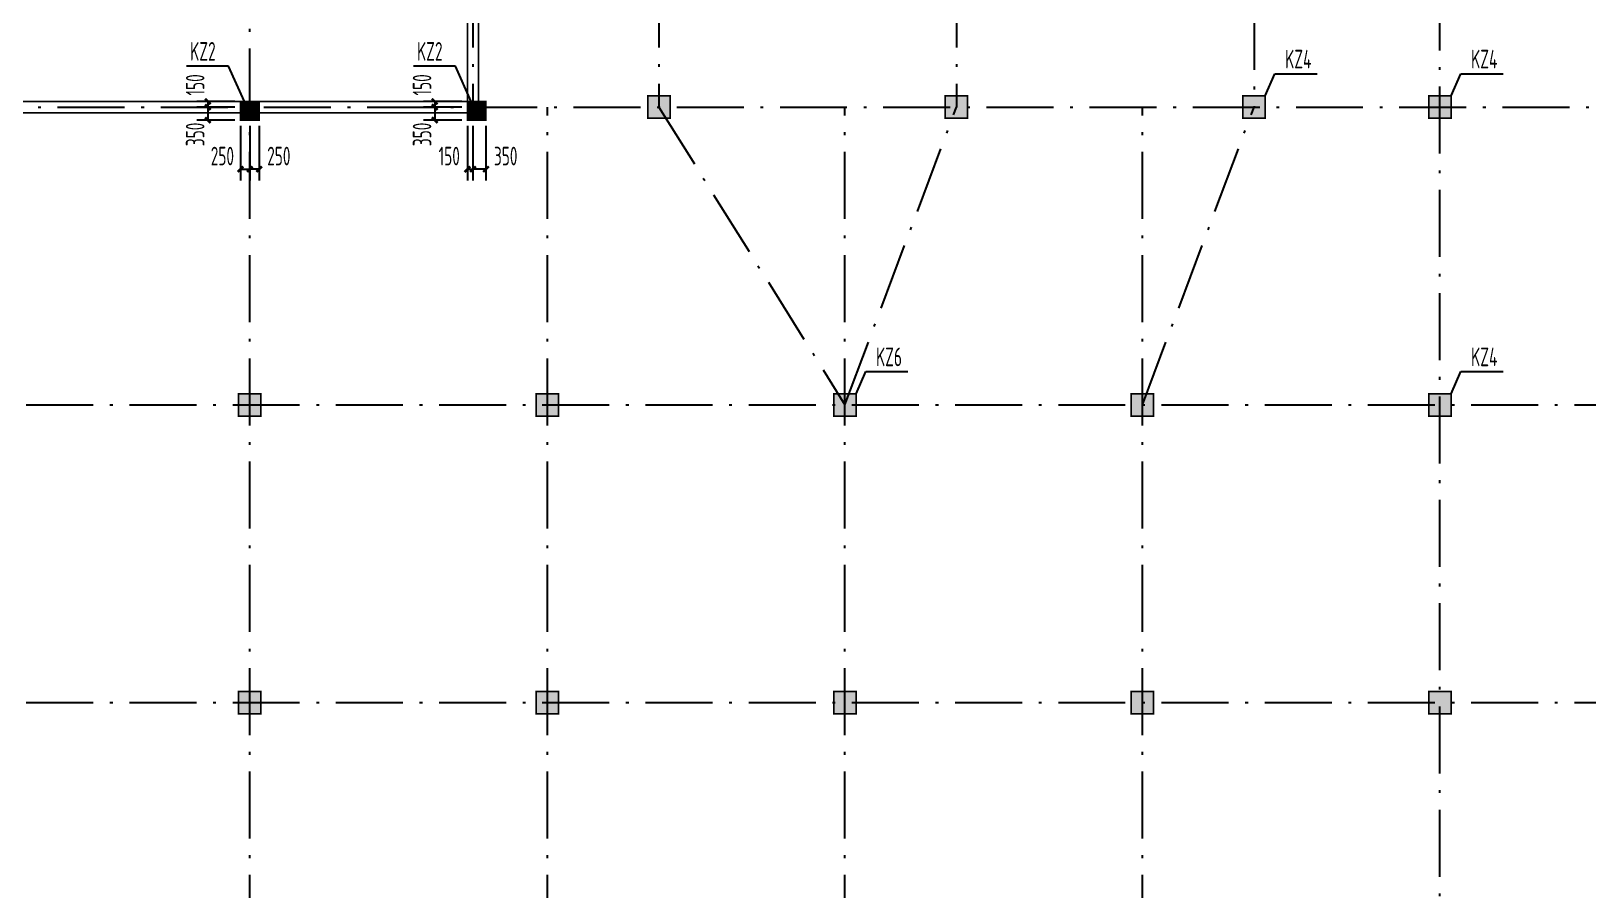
# Model space of a CAD drawing. Extents: x 2468086 to 6957054, y -3413633 to -667223.
# Drawn here: x 5003891 to 5045747, y -1177297 to -1154227 of the extents above; entities that cross this region are included whole.
import ezdxf

# ---------------------------------------------------------------- set-up
doc = ezdxf.new("R2010")
doc.units = 0
doc.header["$LTSCALE"] = 100
doc.header["$MEASUREMENT"] = 0
doc.linetypes.add('2', pattern=[18.5, 12, -3, 0.5, -3])
doc.layers.get('DEFPOINTS').update_dxf_attribs({"linetype": 'CONTINUOUS'})
for name, color, linetype in [('墙__实线', 3, 'CONTINUOUS'), ('柱', 2, 'CONTINUOUS'), ('柱填充', 43, 'CONTINUOUS'), ('柱编号', 211, 'CONTINUOUS'), ('轴线__尺寸数字', 7, 'CONTINUOUS'), ('轴线__点划线', 252, '2'), ('通风井定位', 145, 'CONTINUOUS')]:
    doc.layers.add(name, color=color, linetype=linetype)
doc.styles.add('GB', font='gbxwxt.shx', dxfattribs={"width": 0.7, "height": 500, "bigfont": 'gbhzfs.shx'})
doc.dimstyles.new('LYSDIM1', dxfattribs={"dimtxt": 375, "dimasz": 1.5, "dimexe": 300, "dimexo": 150, "dimgap": 90, "dimtad": 1, "dimdec": 0, "dimzin": 0, "dimdsep": 46, "dimtxsty": 'GB', "dimblk1": 'JT', "dimblk2": 'JT', "dimsah": 1, "dimcen": 0, "dimclrt": 7, "dimadec": 0, "dimazin": 0, "dimtfac": 1, "dimtdec": 0, "dimtix": 1, "dimtmove": 2, "dimatfit": 3, "dimldrblk": 'JT', "dimfxl": 1, "dimtolj": 1, "dimtzin": 0, "dimarcsym": 0})

# ---------------------------------------------------------------- blocks, each defined once
blk = doc.blocks.new('JT')
at = {"layer": '轴线__尺寸数字', "const_width": 45}
blk.add_lwpolyline([(-50, -50), (50, 50)], dxfattribs=at)
blk.add_lwpolyline([(-50, -50), (50, 50)], dxfattribs=at)
blk = doc.blocks.new('*D3491')
at = {"layer": 'DEFPOINTS', "color": 0, "transparency": 16777216}
for p in [(5008642, -1156268), (5009521, -1156118), (5009521, -1156268)]:
    blk.add_point(p, dxfattribs=at)
at = {"layer": '通风井定位', "color": 0, "lineweight": -2, "transparency": 16777216}
for p, q in [((5009371, -1156118), (5008342, -1156118)), ((5009371, -1156268), (5008342, -1156268)), ((5008642, -1156116), (5008642, -1156115)), ((5008642, -1156118), (5008642, -1156268)), ((5008642, -1156269), (5008642, -1156271))]:
    blk.add_line(p, q, dxfattribs=at)
at = {"layer": '通风井定位', "color": 0, "lineweight": -2, "transparency": 16777216, "xscale": 1.5, "yscale": 1.5, "zscale": 1.5}
for p, rotation in [((5008642, -1156118), 270), ((5008642, -1156268), 90)]:
    blk.add_blockref('JT', p, dxfattribs=dict(at, rotation=rotation))
at = {"layer": '通风井定位', "color": 7, "transparency": 16777216, "insert": (5008302, -1155671), "char_height": 500, "attachment_point": 5, "rotation": 90, "style": 'GB'}
blk.add_mtext('\\A1;150', dxfattribs=at)
blk = doc.blocks.new('*D3492')
at = {"layer": 'DEFPOINTS', "color": 0, "transparency": 16777216}
for p in [(5009521, -1156268), (5008642, -1156618), (5009521, -1156618)]:
    blk.add_point(p, dxfattribs=at)
at = {"layer": '通风井定位', "color": 0, "lineweight": -2, "transparency": 16777216}
for p, q in [((5009371, -1156268), (5008342, -1156268)), ((5008642, -1156269), (5008642, -1156616)), ((5009371, -1156618), (5008342, -1156618))]:
    blk.add_line(p, q, dxfattribs=at)
at = {"layer": '通风井定位', "color": 0, "lineweight": -2, "transparency": 16777216, "xscale": 1.5, "yscale": 1.5, "zscale": 1.5}
for p, rotation in [((5008642, -1156268), 90), ((5008642, -1156618), 270)]:
    blk.add_blockref('JT', p, dxfattribs=dict(at, rotation=rotation))
at = {"layer": '通风井定位', "color": 7, "transparency": 16777216, "insert": (5008302, -1157001), "char_height": 500, "attachment_point": 5, "rotation": 90, "style": 'GB'}
blk.add_mtext('\\A1;350', dxfattribs=at)
blk = doc.blocks.new('*D3493')
at = {"layer": 'DEFPOINTS', "color": 0, "transparency": 16777216}
for p in [(5009521, -1156618), (5009771, -1156618), (5009771, -1157936)]:
    blk.add_point(p, dxfattribs=at)
at = {"layer": '通风井定位', "color": 0, "lineweight": -2, "transparency": 16777216}
for p, q in [((5009521, -1156768), (5009521, -1158236)), ((5009771, -1156768), (5009771, -1158236)), ((5009522, -1157936), (5009769, -1157936))]:
    blk.add_line(p, q, dxfattribs=at)
at = {"layer": '通风井定位', "color": 0, "lineweight": -2, "transparency": 16777216, "xscale": 1.5, "yscale": 1.5, "zscale": 1.5, "rotation": 180}
blk.add_blockref('JT', (5009521, -1157936), dxfattribs=at)
at = {"layer": '通风井定位', "color": 0, "lineweight": -2, "transparency": 16777216, "xscale": 1.5, "yscale": 1.5, "zscale": 1.5}
blk.add_blockref('JT', (5009771, -1157936), dxfattribs=at)
at = {"layer": '通风井定位', "color": 7, "transparency": 16777216, "insert": (5009033, -1157583), "char_height": 500, "attachment_point": 5, "style": 'GB'}
blk.add_mtext('\\A1;250', dxfattribs=at)
blk = doc.blocks.new('*D3494')
at = {"layer": 'DEFPOINTS', "color": 0, "transparency": 16777216}
for p in [(5009771, -1156618), (5010021, -1156618), (5009771, -1157936)]:
    blk.add_point(p, dxfattribs=at)
at = {"layer": '通风井定位', "color": 0, "lineweight": -2, "transparency": 16777216}
for p, q in [((5009771, -1156768), (5009771, -1158236)), ((5010021, -1156768), (5010021, -1158236)), ((5010019, -1157936), (5009772, -1157936))]:
    blk.add_line(p, q, dxfattribs=at)
at = {"layer": '通风井定位', "color": 0, "lineweight": -2, "transparency": 16777216, "xscale": 1.5, "yscale": 1.5, "zscale": 1.5, "rotation": 180}
blk.add_blockref('JT', (5009771, -1157936), dxfattribs=at)
at = {"layer": '通风井定位', "color": 0, "lineweight": -2, "transparency": 16777216, "xscale": 1.5, "yscale": 1.5, "zscale": 1.5}
blk.add_blockref('JT', (5010021, -1157936), dxfattribs=at)
at = {"layer": '通风井定位', "color": 7, "transparency": 16777216, "insert": (5010551, -1157583), "char_height": 500, "attachment_point": 5, "style": 'GB'}
blk.add_mtext('\\A1;250', dxfattribs=at)
blk = doc.blocks.new('*D3503')
at = {"layer": 'DEFPOINTS', "color": 0, "transparency": 16777216}
for p in [(5014742, -1156268), (5015621, -1156118), (5015621, -1156268)]:
    blk.add_point(p, dxfattribs=at)
at = {"layer": '通风井定位', "color": 0, "lineweight": -2, "transparency": 16777216}
for p, q in [((5015471, -1156118), (5014442, -1156118)), ((5015471, -1156268), (5014442, -1156268)), ((5014742, -1156116), (5014742, -1156115)), ((5014742, -1156118), (5014742, -1156268)), ((5014742, -1156269), (5014742, -1156271))]:
    blk.add_line(p, q, dxfattribs=at)
at = {"layer": '通风井定位', "color": 0, "lineweight": -2, "transparency": 16777216, "xscale": 1.5, "yscale": 1.5, "zscale": 1.5}
for p, rotation in [((5014742, -1156118), 270), ((5014742, -1156268), 90)]:
    blk.add_blockref('JT', p, dxfattribs=dict(at, rotation=rotation))
at = {"layer": '通风井定位', "color": 7, "transparency": 16777216, "insert": (5014402, -1155671), "char_height": 500, "attachment_point": 5, "rotation": 90, "style": 'GB'}
blk.add_mtext('\\A1;150', dxfattribs=at)
blk = doc.blocks.new('*D3504')
at = {"layer": 'DEFPOINTS', "color": 0, "transparency": 16777216}
for p in [(5015621, -1156268), (5014742, -1156618), (5015621, -1156618)]:
    blk.add_point(p, dxfattribs=at)
at = {"layer": '通风井定位', "color": 0, "lineweight": -2, "transparency": 16777216}
for p, q in [((5015471, -1156268), (5014442, -1156268)), ((5014742, -1156269), (5014742, -1156616)), ((5015471, -1156618), (5014442, -1156618))]:
    blk.add_line(p, q, dxfattribs=at)
at = {"layer": '通风井定位', "color": 0, "lineweight": -2, "transparency": 16777216, "xscale": 1.5, "yscale": 1.5, "zscale": 1.5}
for p, rotation in [((5014742, -1156268), 90), ((5014742, -1156618), 270)]:
    blk.add_blockref('JT', p, dxfattribs=dict(at, rotation=rotation))
at = {"layer": '通风井定位', "color": 7, "transparency": 16777216, "insert": (5014402, -1157001), "char_height": 500, "attachment_point": 5, "rotation": 90, "style": 'GB'}
blk.add_mtext('\\A1;350', dxfattribs=at)
blk = doc.blocks.new('*D3505')
at = {"layer": 'DEFPOINTS', "color": 0, "transparency": 16777216}
for p in [(5015621, -1156618), (5015771, -1156618), (5015771, -1157936)]:
    blk.add_point(p, dxfattribs=at)
at = {"layer": '通风井定位', "color": 0, "lineweight": -2, "transparency": 16777216}
for p, q in [((5015621, -1156768), (5015621, -1158236)), ((5015771, -1156768), (5015771, -1158236)), ((5015619, -1157936), (5015618, -1157936)), ((5015621, -1157936), (5015771, -1157936)), ((5015772, -1157936), (5015774, -1157936))]:
    blk.add_line(p, q, dxfattribs=at)
at = {"layer": '通风井定位', "color": 0, "lineweight": -2, "transparency": 16777216, "xscale": 1.5, "yscale": 1.5, "zscale": 1.5}
blk.add_blockref('JT', (5015621, -1157936), dxfattribs=at)
at = {"layer": '通风井定位', "color": 0, "lineweight": -2, "transparency": 16777216, "xscale": 1.5, "yscale": 1.5, "zscale": 1.5, "rotation": 180}
blk.add_blockref('JT', (5015771, -1157936), dxfattribs=at)
at = {"layer": '通风井定位', "color": 7, "transparency": 16777216, "insert": (5015133, -1157583), "char_height": 500, "attachment_point": 5, "style": 'GB'}
blk.add_mtext('\\A1;150', dxfattribs=at)
blk = doc.blocks.new('*D3506')
at = {"layer": 'DEFPOINTS', "color": 0, "transparency": 16777216}
for p in [(5015771, -1156618), (5016121, -1156618), (5015771, -1157936)]:
    blk.add_point(p, dxfattribs=at)
at = {"layer": '通风井定位', "color": 0, "lineweight": -2, "transparency": 16777216}
for p, q in [((5015771, -1156768), (5015771, -1158236)), ((5016121, -1156768), (5016121, -1158236)), ((5016119, -1157936), (5015772, -1157936))]:
    blk.add_line(p, q, dxfattribs=at)
at = {"layer": '通风井定位', "color": 0, "lineweight": -2, "transparency": 16777216, "xscale": 1.5, "yscale": 1.5, "zscale": 1.5, "rotation": 180}
blk.add_blockref('JT', (5015771, -1157936), dxfattribs=at)
at = {"layer": '通风井定位', "color": 0, "lineweight": -2, "transparency": 16777216, "xscale": 1.5, "yscale": 1.5, "zscale": 1.5}
blk.add_blockref('JT', (5016121, -1157936), dxfattribs=at)
at = {"layer": '通风井定位', "color": 7, "transparency": 16777216, "insert": (5016651, -1157583), "char_height": 500, "attachment_point": 5, "style": 'GB'}
blk.add_mtext('\\A1;350', dxfattribs=at)

msp = doc.modelspace()

# ---------------------------------------------------------------- hatches: boundary and pattern name
at = {"layer": '柱填充'}
for points in [[(5020470.8, -1155967.8), (5020470.8, -1156567.8), (5021070.8, -1156567.8), (5021070.8, -1155967.8)], [(5028470.8, -1155967.8), (5028470.8, -1156567.8), (5029070.8, -1156567.8), (5029070.8, -1155967.8)], [(5036470.8, -1155967.8), (5036470.8, -1156567.8), (5037070.8, -1156567.8), (5037070.8, -1155967.8)], [(5041470.8, -1155967.8), (5041470.8, -1156567.8), (5042070.8, -1156567.8), (5042070.8, -1155967.8)], [(5009520.8, -1156117.8), (5009520.8, -1156617.8), (5010020.8, -1156617.8), (5010020.8, -1156117.8)], [(5015620.8, -1156117.8), (5015620.8, -1156617.8), (5016120.8, -1156617.8), (5016120.8, -1156117.8)], [(5009470.8, -1163967.8), (5009470.8, -1164567.8), (5010070.8, -1164567.8), (5010070.8, -1163967.8)], [(5017470.8, -1163967.8), (5017470.8, -1164567.8), (5018070.8, -1164567.8), (5018070.8, -1163967.8)], [(5025470.8, -1163967.8), (5025470.8, -1164567.8), (5026070.8, -1164567.8), (5026070.8, -1163967.8)], [(5033470.8, -1163967.8), (5033470.8, -1164567.8), (5034070.8, -1164567.8), (5034070.8, -1163967.8)], [(5041470.8, -1163967.8), (5041470.8, -1164567.8), (5042070.8, -1164567.8), (5042070.8, -1163967.8)], [(5009470.8, -1171967.8), (5009470.8, -1172567.8), (5010070.8, -1172567.8), (5010070.8, -1171967.8)], [(5017470.8, -1171967.8), (5017470.8, -1172567.8), (5018070.8, -1172567.8), (5018070.8, -1171967.8)], [(5025470.8, -1171967.8), (5025470.8, -1172567.8), (5026070.8, -1172567.8), (5026070.8, -1171967.8)], [(5033470.8, -1171967.8), (5033470.8, -1172567.8), (5034070.8, -1172567.8), (5034070.8, -1171967.8)], [(5041470.8, -1171967.8), (5041470.8, -1172567.8), (5042070.8, -1172567.8), (5042070.8, -1171967.8)]]:
    msp.add_hatch(color=256, dxfattribs=at).paths.add_polyline_path(points)

# ---------------------------------------------------------------- linework, layer by layer
at = {"layer": '墙__实线', "color": 94, "const_width": 45}
for points in [[(5015620.8, -1156117.8), (5015620.8, -1151017.8)], [(5015920.8, -1156117.8), (5015920.8, -1151017.8)], [(5002020.8, -1156117.8), (5009520.8, -1156117.8)], [(5002020.8, -1156417.8), (5009520.8, -1156417.8)], [(5010020.8, -1156117.8), (5015620.8, -1156117.8)], [(5010020.8, -1156417.8), (5015620.8, -1156417.8)]]:
    msp.add_lwpolyline(points, dxfattribs=at)
at = {"layer": '柱', "const_width": 45}
for points in [[(5020470.8, -1155967.8), (5020470.8, -1156567.8), (5021070.8, -1156567.8), (5021070.8, -1155967.8), (5020470.8, -1155967.8)], [(5028470.8, -1155967.8), (5028470.8, -1156567.8), (5029070.8, -1156567.8), (5029070.8, -1155967.8), (5028470.8, -1155967.8)], [(5036470.8, -1155967.8), (5036470.8, -1156567.8), (5037070.8, -1156567.8), (5037070.8, -1155967.8), (5036470.8, -1155967.8)], [(5041470.8, -1155967.8), (5041470.8, -1156567.8), (5042070.8, -1156567.8), (5042070.8, -1155967.8), (5041470.8, -1155967.8)], [(5009520.8, -1156117.8), (5009520.8, -1156617.8), (5010020.8, -1156617.8), (5010020.8, -1156117.8), (5009520.8, -1156117.8)], [(5015620.8, -1156117.8), (5015620.8, -1156617.8), (5016120.8, -1156617.8), (5016120.8, -1156117.8), (5015620.8, -1156117.8)], [(5009470.8, -1163967.8), (5009470.8, -1164567.8), (5010070.8, -1164567.8), (5010070.8, -1163967.8), (5009470.8, -1163967.8)], [(5017470.8, -1163967.8), (5017470.8, -1164567.8), (5018070.8, -1164567.8), (5018070.8, -1163967.8), (5017470.8, -1163967.8)], [(5025470.8, -1163967.8), (5025470.8, -1164567.8), (5026070.8, -1164567.8), (5026070.8, -1163967.8), (5025470.8, -1163967.8)], [(5033470.8, -1163967.8), (5033470.8, -1164567.8), (5034070.8, -1164567.8), (5034070.8, -1163967.8), (5033470.8, -1163967.8)], [(5041470.8, -1163967.8), (5041470.8, -1164567.8), (5042070.8, -1164567.8), (5042070.8, -1163967.8), (5041470.8, -1163967.8)], [(5009470.8, -1171967.8), (5009470.8, -1172567.8), (5010070.8, -1172567.8), (5010070.8, -1171967.8), (5009470.8, -1171967.8)], [(5017470.8, -1171967.8), (5017470.8, -1172567.8), (5018070.8, -1172567.8), (5018070.8, -1171967.8), (5017470.8, -1171967.8)], [(5025470.8, -1171967.8), (5025470.8, -1172567.8), (5026070.8, -1172567.8), (5026070.8, -1171967.8), (5025470.8, -1171967.8)], [(5033470.8, -1171967.8), (5033470.8, -1172567.8), (5034070.8, -1172567.8), (5034070.8, -1171967.8), (5033470.8, -1171967.8)], [(5041470.8, -1171967.8), (5041470.8, -1172567.8), (5042070.8, -1172567.8), (5042070.8, -1171967.8), (5041470.8, -1171967.8)]]:
    msp.add_lwpolyline(points, dxfattribs=at)
at = {"layer": '柱编号'}
for p, q in [((5009200.6, -1155163.5), (5008068.4, -1155163.5)), ((5009623.4, -1156117.8), (5009200.6, -1155163.5)), ((5015300.6, -1155163.5), (5014168.4, -1155163.5)), ((5015723.4, -1156117.8), (5015300.6, -1155163.5)), ((5037070.8, -1155967.8), (5037334.9, -1155371.6)), ((5037334.9, -1155371.6), (5038467.1, -1155371.6)), ((5042070.8, -1155967.8), (5042334.9, -1155371.6)), ((5042334.9, -1155371.6), (5043467.1, -1155371.6)), ((5026070.8, -1163967.8), (5026334.9, -1163371.6)), ((5026334.9, -1163371.6), (5027467.1, -1163371.6)), ((5042070.8, -1163967.8), (5042334.9, -1163371.6)), ((5042334.9, -1163371.6), (5043467.1, -1163371.6))]:
    msp.add_line(p, q, dxfattribs=at)
at = {"layer": '轴线__点划线', "ltscale": 1.5}
for p, q in [((5009770.8, -1236967.6), (5009770.8, -1096231.2)), ((5015770.8, -1100139.4), (5015770.8, -1156267.8)), ((5020770.8, -1100139.4), (5020770.8, -1156267.8)), ((5028770.8, -1100139.4), (5028770.8, -1156267.8)), ((5036770.8, -1131267.8), (5036770.8, -1156267.8)), ((5041770.8, -1179717.9), (5041770.8, -1131267.8)), ((4921350.9, -1156267.8), (5097770.8, -1156267.8)), ((5017770.8, -1236967.6), (5017770.8, -1156267.8)), ((5020770.8, -1156267.8), (5025770.8, -1164267.8)), ((5025770.8, -1236967.6), (5025770.8, -1156267.8)), ((5025770.8, -1164267.8), (5028770.8, -1156267.8)), ((5033770.8, -1236967.6), (5033770.8, -1156267.8)), ((5033770.8, -1164267.8), (5036770.8, -1156267.8)), ((4923285.1, -1164267.8), (5210016.5, -1164267.8)), ((4923285.1, -1172267.8), (5210016.5, -1172267.8))]:
    msp.add_line(p, q, dxfattribs=at)

# ---------------------------------------------------------------- texts
at = {"layer": '柱编号', "style": 'GB', "width": 0.7}
for s, p in [('KZ2', (5008166.6, -1155020.2)), ('KZ2', (5014266.6, -1155020.2)), ('KZ4', (5037608.1, -1155228.3)), ('KZ4', (5042608.1, -1155228.3)), ('KZ6', (5026608.1, -1163228.3)), ('KZ4', (5042608.1, -1163228.3))]:
    msp.add_text(s, height=500, dxfattribs=at).set_placement(p)

# ---------------------------------------------------------------- dimensions: what is measured, and where the dimension line sits
at = {"layer": '通风井定位'}
for base, p1, p2, picture, middle in [((5008641.7, -1156267.8), (5009520.8, -1156117.8), (5009520.8, -1156267.8), '*D3491', (5008301.6, -1155670.6)), ((5014741.7, -1156267.8), (5015620.8, -1156117.8), (5015620.8, -1156267.8), '*D3503', (5014401.6, -1155670.6)), ((5008641.7, -1156617.8), (5009520.8, -1156267.8), (5009520.8, -1156617.8), '*D3492', (5008301.6, -1157001.3)), ((5014741.7, -1156617.8), (5015620.8, -1156267.8), (5015620.8, -1156617.8), '*D3504', (5014401.6, -1157001.3))]:
    dim = msp.add_linear_dim(base=base, p1=p1, p2=p2, angle=90, dimstyle='LYSDIM1', override={"dimtxt": 500}, dxfattribs=at)
    dim.commit()
    dim.dimension.update_dxf_attribs({"geometry": picture, "text_midpoint": middle, "dimtype": 128})
for base, p1, p2, picture, middle in [((5009770.8, -1157935.8), (5009520.8, -1156617.8), (5009770.8, -1156617.8), '*D3493', (5009033.2, -1157582.6)), ((5009770.8, -1157935.8), (5010020.8, -1156617.8), (5009770.8, -1156617.8), '*D3494', (5010551.2, -1157582.6)), ((5015770.8, -1157935.8), (5015620.8, -1156617.8), (5015770.8, -1156617.8), '*D3505', (5015133.2, -1157582.6)), ((5015770.8, -1157935.8), (5016120.8, -1156617.8), (5015770.8, -1156617.8), '*D3506', (5016651.2, -1157582.6))]:
    dim = msp.add_linear_dim(base=base, p1=p1, p2=p2, dimstyle='LYSDIM1', override={"dimtxt": 500}, dxfattribs=at)
    dim.commit()
    dim.dimension.update_dxf_attribs({"geometry": picture, "text_midpoint": middle, "dimtype": 128})

doc.saveas('drawing.dxf')
